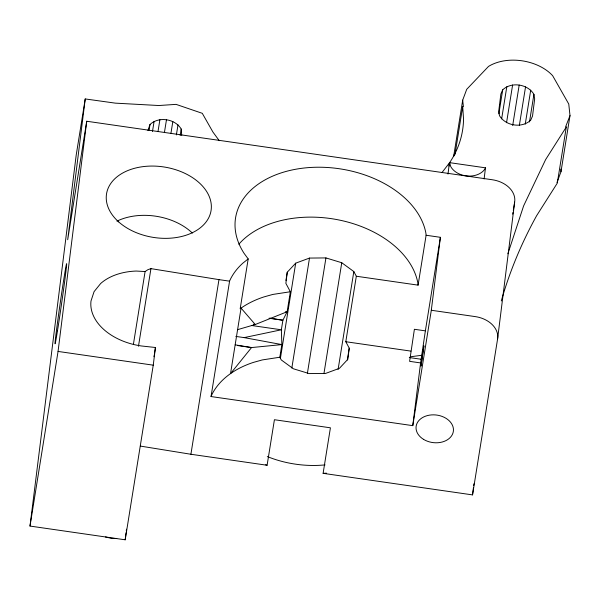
<?xml version="1.0" encoding="UTF-8"?>
<svg xmlns="http://www.w3.org/2000/svg" width="600" height="600" viewBox="0 0 600 600"><rect width="100%" height="100%" fill="white"/><g stroke="black" fill="none" stroke-linecap="round" stroke-linejoin="round"><path stroke-width="0.9" d="M285.93 280.507L287.265 272.197L295.695 263.168L309.495 258.075L325.935 257.918L341.76 262.733L353.827 271.56L356.325 276.233L418.088 285.142L426.105 235.252L425.888 233.19A96.48 64.912 9.1 0 0 304.103 168.023A96.48 64.912 9.1 0 0 244.125 253.403L248.19 258.923L242.925 263.093A96.502 64.92 9.1 0 0 229.875 280.373L229.575 281.16L218.962 279.63L150.945 268.627L147.863 269.707L145.095 271.538L136.17 271.05A55.5 37.335 9.1 0 0 100.672 283.507L94.073 291.653L91.005 300.975A55.5 37.335 9.1 0 0 141.308 345.96L155.445 347.498L153.248 365.168L125.19 539.805L30 526.065L76.207 155.07L85.23 98.94L115.335 103.14L158.843 105.525L176.062 104.37L202.282 113.317L212.903 132.007L219.27 140.7M85.23 98.94L67.688 239.745L86.73 121.245L492.293 179.752A25.62 18.96 7.1 0 1 514.643 202.132L497.588 338.978L472.537 494.895L323.108 473.332L330.42 427.808L274.418 419.722L267.097 465.255L190.905 454.26L140.347 446.085M30 526.065L58.057 351.435L86.73 121.245M147.93 130.507L149.985 124.53C158.685 116.167 175.102 118.748 181.208 129.038L181.725 135.382M125.19 539.805L126.067 532.732M126.292 530.963L126.51 529.192M287.265 272.197L285.87 283.358L290.355 291.75L287.145 311.73L282.885 320.243L281.355 329.79L281.858 344.595L279.832 357.233L281.272 359.94L293.347 368.767L309.165 373.582L325.605 373.425L339.405 368.332L347.843 359.303L349.23 348.142L345.803 341.722L356.325 276.233M420.585 362.925L425.37 330.862L414.397 329.28L409.605 361.343L420.585 362.925L412.778 425.647L211.042 396.548L229.575 281.16M448.005 174.067L449.385 162.96M412.778 425.647L431.31 310.267L440.4 237.315L426.105 235.252M484.103 178.965L485.49 167.828L449.625 162.653L442.147 172.343M472.537 494.895L473.46 487.5M473.692 485.647L473.918 483.803M149.1 130.05L149.985 124.53M152.483 131.483L154.11 121.358M157.98 131.64L159.9 119.677M164.407 132.623L166.477 119.745M133.373 344.528L145.095 271.538M170.91 133.507L172.83 121.545M138.472 346.237L150.945 268.627M176.377 134.925L178.005 124.808M180.172 135.472L181.208 129.038M153.96 356.737L154.26 354.885M154.56 353.04L155.445 347.498M190.905 454.26L218.962 279.63M248.19 258.923L240.173 308.812L241.058 308.115A96.488 64.92 9.1 0 1 263.955 296.91L272.79 294.442L290.355 291.75M280.403 358.343L295.695 263.168M291.832 368.025L309.495 258.075M307.38 373.418L325.935 257.918M323.94 373.605L341.76 262.733M338.093 369.495L353.827 271.56M347.325 359.993L349.23 348.142M449.077 166.072L449.52 163.297M425.37 330.862L440.4 237.315M556.957 182.542L560.985 171.735L570 115.605L568.763 104.04L552.63 75.66A41.812 28.133 9.1 0 0 488.528 66.412L466.717 89.317L462.697 100.125L453.675 156.255L454.605 153.757M455.01 154.433L462.697 106.583L463.38 106.597L462.697 100.125M498.855 113.767L502.695 89.843C511.403 81.472 527.82 84.06 533.925 94.343L534.668 98.895L532.537 116.002L530.707 120.18C522 128.542 505.582 125.962 499.478 115.672L498.735 111.127L500.865 94.02L502.695 89.843M501.645 118.875L506.82 86.67M506.55 122.715L512.61 84.99M512.685 125.542L519.188 85.05M519.338 125.498L525.548 86.85M525.248 124.163L530.722 90.113M512.715 214.147L513.015 212.303M513.308 210.45L514.643 202.132M529.485 121.95L533.925 94.343M570 115.605L565.635 126.757L566.31 127.02L557.287 183.15L536.618 215.715A854.257 574.725 9.1 0 0 501.3 300.93M507.877 253.778L523.635 205.845L545.632 159.585L566.31 127.02M485.49 167.828L485.347 168.248A18.78 13.89 7.1 0 1 468.202 176.062A18.78 13.89 7.1 0 1 450.765 166.642L449.625 162.653A170.738 114.87 9.1 0 0 463.537 119.002L462.697 106.583M211.042 396.548L211.335 395.752A96.495 64.92 9.1 0 1 253.433 362.392L262.267 359.933L279.832 357.233M237.413 329.7L255.255 324.517L287.145 311.73L285.315 311.858M235.83 336.413L244.132 337.612L281.355 329.79L251.782 325.522M410.317 356.805L422.265 355.207M323.108 473.332L324.645 473.28A96.48 64.912 9.1 0 0 326.415 473.138M116.738 538.582L111.052 538.268L105.488 536.963M431.31 310.267L475.245 316.605A25.612 18.945 7.1 0 1 497.588 338.978M269.025 318.24L282.885 320.243L269.978 318.15M253.403 324.248L255.255 324.517L241.058 308.115L230.535 373.605L251.55 347.565L281.858 344.595L244.132 337.612M345.803 341.722L410.888 351.112M409.298 357.548L421.298 359.272M237.69 345.562L251.55 347.565L235.2 344.843M58.057 351.435L153.248 365.168M265.635 464.768L267.097 465.255M560.7 169.065L560.985 171.735M418.088 285.142L417.87 283.087A96.48 64.912 9.1 0 0 340.77 220.365A96.48 64.912 9.1 0 0 238.853 244.215M325.065 464.888A84.525 56.865 9.1 0 1 267.278 456.555M116.94 221.145A52.935 35.617 9.1 0 1 192.353 233.062M421.08 364.987L421.013 366.12L423.915 345.855L421.08 364.987M57.48 330.78A40.373 0.712 -81.8 0 0 66.623 264.795A40.373 0.712 -81.8 0 0 58.41 315.877A40.373 0.712 -81.8 0 0 57.48 330.78M118.635 221.865A52.935 35.617 9.1 0 0 208.245 218.663A52.935 35.617 9.1 0 0 149.483 166.11A52.935 35.617 9.1 0 0 118.635 221.865M423.54 439.357A18.78 13.89 7.1 0 0 453.33 431.498A18.78 13.89 7.1 0 0 427.357 415.597A18.78 13.89 7.1 0 0 423.54 439.357"/></g></svg>
